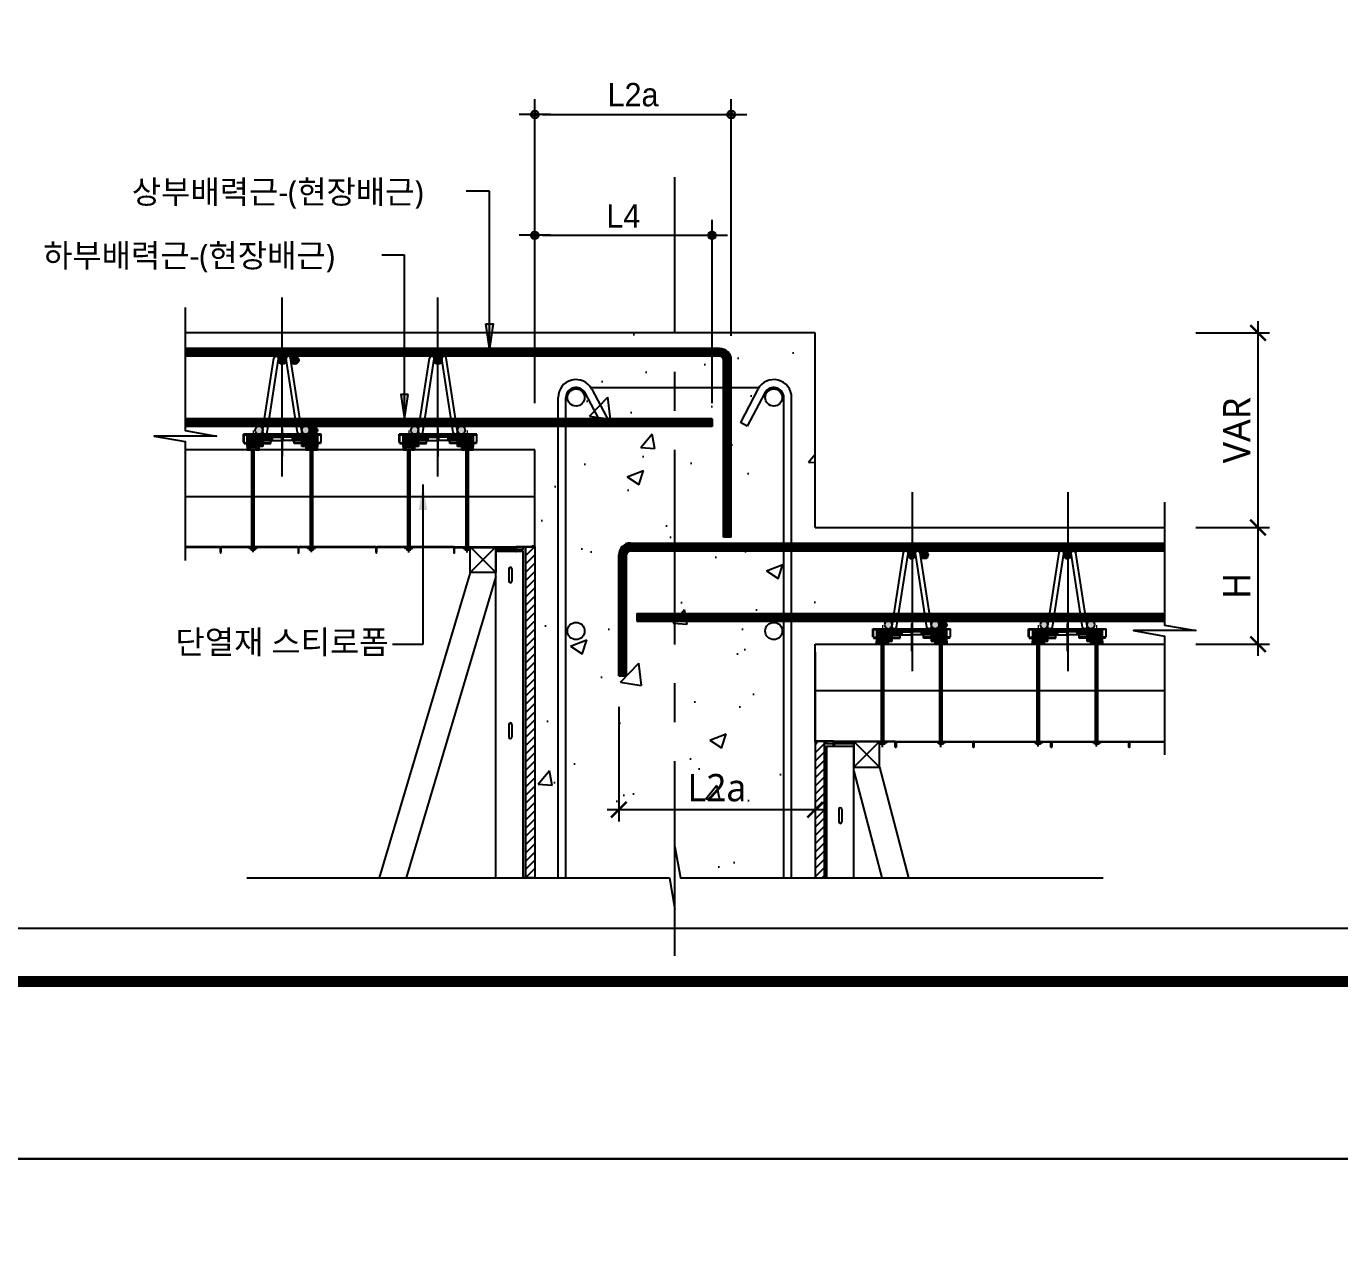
# Model space of a CAD drawing. Extents: x 10983 to 44623, y -18406 to 11294.
# Drawn here: x 14929 to 16616, y -12583 to -11011 of the extents above; entities that cross this region are included whole.
import ezdxf
from ezdxf.enums import TextEntityAlignment as Align

# ---------------------------------------------------------------- set-up
doc = ezdxf.new("R2010")
doc.units = 0
doc.header["$LTSCALE"] = 100
doc.header["$MEASUREMENT"] = 0
doc.header["$PDMODE"] = 3
doc.header["$PDSIZE"] = 10
for name, pattern in [('CEN', [62, 60, -1, 0, -1]), ('CENTERX2', [4, 2.5, -0.5, 0.5, -0.5]), ('HIDDEN', [0.375, 0.25, -0.125])]:
    doc.linetypes.add(name, pattern=pattern)
doc.layers.get('0').update_dxf_attribs({"linetype": 'CONTINUOUS'})
doc.layers.get('Defpoints').update_dxf_attribs({"color": 165, "linetype": 'CONTINUOUS'})
for name, color, linetype in [('-상부연결근', 4, 'CONTINUOUS'), ('-하부연결근', 4, 'CONTINUOUS'), ('1', 1, 'CONTINUOUS'), ('204', 6, 'CONTINUOUS'), ('205', 2, 'HIDDEN'), ('3', 3, 'CONTINUOUS'), ('AM_8', 55, 'CONTINUOUS'), ('DECK-CEN', 1, 'CEN'), ('DECK-CON', 2, 'CONTINUOUS'), ('DECK-DIM', 255, 'CONTINUOUS'), ('DECK-ETC STEEL', 6, 'CONTINUOUS'), ('DECK-HATCH', 251, 'CONTINUOUS'), ('DECK-LATTICE', 7, 'CONTINUOUS'), ('DECK-MAIN BAR', 2, 'CONTINUOUS'), ('DECK-PG', 4, 'CONTINUOUS'), ('DECK-RC', 251, 'CONTINUOUS'), ('DECK-RC(ETC)', 252, 'CONTINUOUS'), ('DECK-TEXT', 7, 'CONTINUOUS'), ('DECK-TRANS', 3, 'CONTINUOUS'), ('E', 115, 'CONTINUOUS'), ('E2', 7, 'CONTINUOUS'), ('form', 7, 'CONTINUOUS'), ('INSU', 7, 'CONTINUOUS'), ('TEXT', 3, 'CONTINUOUS'), ('기가 강판', 4, 'CONTINUOUS')]:
    doc.layers.add(name, color=color, linetype=linetype)
doc.styles.add('HD', font='Gulim.ttf')
doc.styles.get("Standard").update_dxf_attribs({"font": ''})
doc.styles.add('SY Panel', font='malgun.ttf')
doc.styles.add('VICON TEXT', font='malgun.ttf')
doc.styles.add('돋음', font='Dotum.ttf')
doc.styles.get('Standard').set_extended_font_data('Haansoft Dotum')
doc.linetypes.add('BATTING', pattern='A,0.0001,-0.1,[134,ltypeshp.shx,S=0.1,R=0,X=-0.1,Y=0],-0.2,[134,ltypeshp.shx,S=0.1,R=180,X=0.1,Y=0],-0.1', length=0.4001)
doc.dimstyles.new('ISO-25', dxfattribs={"dimtxt": 2.5, "dimasz": 2.5, "dimexe": 1.25, "dimexo": 0.625, "dimtad": 1, "dimtxsty": 'Standard', "dimcen": 2.5, "dimadec": 0, "dimazin": 0, "dimtfac": 1, "dimtmove": 0, "dimatfit": 3, "dimfxl": 1, "dimarcsym": 0})
doc.dimstyles.get("Standard").update_dxf_attribs({"dimtxt": 0.18, "dimasz": 0.18, "dimexe": 0.18, "dimexo": 0.0625, "dimgap": 0.09, "dimtad": 0, "dimtih": 1, "dimtoh": 1, "dimdec": 4, "dimzin": 0, "dimdsep": 46, "dimtxsty": 'Standard', "dimcen": 0.09, "dimadec": 0, "dimazin": 0, "dimtfac": 1, "dimtdec": 4, "dimtofl": 0, "dimtmove": 0, "dimatfit": 3, "dimfxl": 1, "dimtolj": 1, "dimtzin": 0, "dimarcsym": 0})
doc.dimstyles.new('STDECK-DIM', dxfattribs={"dimtxt": 35, "dimasz": 20, "dimexe": 15, "dimexo": 40, "dimgap": 10, "dimtad": 1, "dimdec": 0, "dimtxsty": 'SY Panel', "dimblk": 'ARCHTICK', "dimcen": 2.5, "dimdle": 15, "dimclrd": 7, "dimclre": 7, "dimclrt": 6, "dimadec": 0, "dimazin": 0, "dimtfac": 1, "dimtdec": 0, "dimtmove": 0, "dimatfit": 3, "dimldrblk": 'ARCHTICK', "dimfxl": 1, "dimarcsym": 0})

# ---------------------------------------------------------------- blocks, each defined once
blk = doc.blocks.new('_ArchTick')
at = {"color": 0, "linetype": 'ByBlock', "const_width": 0.15}
blk.add_lwpolyline([(-0.5, -0.5), (0.5, 0.5)], dxfattribs=at)
blk = doc.blocks.new('*D459')
at = {"layer": 'DECK-DIM', "color": 7, "lineweight": -2}
for p, q in [((16431, -11405.2), (16526, -11405.2)), ((16511, -11390.2), (16511, -11670.2)), ((16431, -11655.2), (16526, -11655.2))]:
    blk.add_line(p, q, dxfattribs=at)
at = {"layer": 'Defpoints', "color": 0, "ltscale": 0.5}
for p in [(16391, -11405.2), (16391, -11655.2), (16511, -11655.2)]:
    blk.add_point(p, dxfattribs=at)
at = {"layer": 'DECK-DIM', "color": 7, "lineweight": -2, "ltscale": 0.5, "xscale": 20, "yscale": 20, "zscale": 20}
for p, rotation in [((16511, -11405.2), 90), ((16511, -11655.2), 270)]:
    blk.add_blockref('_ArchTick', p, dxfattribs=dict(at, rotation=rotation))
at = {"layer": 'DECK-DIM', "color": 6, "ltscale": 0.5, "insert": (16483.5, -11530.2), "char_height": 35, "attachment_point": 5, "rotation": 90, "style": 'SY Panel'}
blk.add_mtext('VAR', dxfattribs=at)
blk = doc.blocks.new('DIMDOT')
at = {"color": 0}
blk.add_line((-2, 0), (2, 0), dxfattribs=at)
for radius in [0.5, 0.25]:
    blk.add_circle((0, 0), radius, dxfattribs=at)
blk = doc.blocks.new('*D460')
at = {"color": 0, "linetype": 'ByBlock', "lineweight": -2}
for p, q in [((15581.9, -11405.2), (15581.9, -11104.7)), ((15834.3, -11409), (15834.3, -11104.7)), ((15591.9, -11124.7), (15824.3, -11124.7))]:
    blk.add_line(p, q, dxfattribs=at)
at = {"layer": 'Defpoints', "color": 0, "ltscale": 0.5}
for p in [(15834.3, -11124.7), (15581.9, -11425.2), (15834.3, -11429)]:
    blk.add_point(p, dxfattribs=at)
at = {"color": 0, "lineweight": -2, "ltscale": 0.5, "xscale": 10, "yscale": 10, "zscale": 10, "rotation": 180}
blk.add_blockref('DIMDOT', (15581.9, -11124.7), dxfattribs=at)
at = {"color": 0, "lineweight": -2, "ltscale": 0.5, "xscale": 10, "yscale": 10, "zscale": 10}
blk.add_blockref('DIMDOT', (15834.3, -11124.7), dxfattribs=at)
at = {"color": 6, "ltscale": 0.5, "insert": (15708.1, -11099.3), "char_height": 30, "attachment_point": 5, "style": 'HD'}
blk.add_mtext('\\A1;L2a', dxfattribs=at)
blk = doc.blocks.new('*D469')
at = {"layer": 'DECK-DIM', "color": 7, "lineweight": -2}
for p, q in [((16511, -11640.2), (16511, -11820.2)), ((16431, -11655.2), (16526, -11655.2)), ((16431, -11805.2), (16526, -11805.2))]:
    blk.add_line(p, q, dxfattribs=at)
at = {"layer": 'Defpoints', "color": 0, "ltscale": 0.5}
for p in [(16391, -11655.2), (16391, -11805.2), (16511, -11805.2)]:
    blk.add_point(p, dxfattribs=at)
at = {"layer": 'DECK-DIM', "color": 7, "lineweight": -2, "ltscale": 0.5, "xscale": 20, "yscale": 20, "zscale": 20}
for p, rotation in [((16511, -11655.2), 90), ((16511, -11805.2), 270)]:
    blk.add_blockref('_ArchTick', p, dxfattribs=dict(at, rotation=rotation))
at = {"layer": 'DECK-DIM', "color": 6, "ltscale": 0.5, "insert": (16483.5, -11730.2), "char_height": 35, "attachment_point": 5, "rotation": 90, "style": 'SY Panel'}
blk.add_mtext('H', dxfattribs=at)
blk = doc.blocks.new('*D475')
at = {"layer": 'DECK-DIM', "color": 7, "lineweight": -2}
for p, q in [((15941.9, -11815.5), (15941.9, -12032.7)), ((15689.9, -11885.7), (15689.9, -12032.7)), ((15956.9, -12017.7), (15674.9, -12017.7))]:
    blk.add_line(p, q, dxfattribs=at)
at = {"layer": 'Defpoints', "color": 0, "ltscale": 0.5}
for p in [(15941.9, -11775.5), (15689.9, -11845.7), (15689.9, -12017.7)]:
    blk.add_point(p, dxfattribs=at)
at = {"layer": 'DECK-DIM', "color": 7, "lineweight": -2, "ltscale": 0.5, "xscale": 20, "yscale": 20, "zscale": 20, "rotation": 180}
blk.add_blockref('_ArchTick', (15689.9, -12017.7), dxfattribs=at)
at = {"layer": 'DECK-DIM', "color": 7, "lineweight": -2, "ltscale": 0.5, "xscale": 20, "yscale": 20, "zscale": 20}
blk.add_blockref('_ArchTick', (15941.9, -12017.7), dxfattribs=at)
at = {"layer": 'DECK-DIM', "color": 6, "ltscale": 0.5, "insert": (15815.9, -11989.6), "char_height": 35, "attachment_point": 5, "style": 'SY Panel'}
blk.add_mtext('L2a', dxfattribs=at)
blk = doc.blocks.new('*D478')
at = {"color": 0, "linetype": 'ByBlock', "lineweight": -2}
for p, q in [((15581.9, -11495.5), (15581.9, -11259.8)), ((15809.6, -11495.5), (15809.6, -11259.8)), ((15591.9, -11279.8), (15799.6, -11279.8))]:
    blk.add_line(p, q, dxfattribs=at)
at = {"layer": 'Defpoints', "color": 0, "ltscale": 0.5}
for p in [(15809.6, -11279.8), (15581.9, -11515.5), (15809.6, -11515.5)]:
    blk.add_point(p, dxfattribs=at)
at = {"color": 0, "lineweight": -2, "ltscale": 0.5, "xscale": 10, "yscale": 10, "zscale": 10, "rotation": 180}
blk.add_blockref('DIMDOT', (15581.9, -11279.8), dxfattribs=at)
at = {"color": 0, "lineweight": -2, "ltscale": 0.5, "xscale": 10, "yscale": 10, "zscale": 10}
blk.add_blockref('DIMDOT', (15809.6, -11279.8), dxfattribs=at)
at = {"color": 6, "ltscale": 0.5, "insert": (15695.7, -11254.8), "char_height": 30, "attachment_point": 5, "style": '돋음'}
blk.add_mtext('\\A1;L4', dxfattribs=at)
blk = doc.blocks.new('RRWENNN')
at = {"layer": '3', "color": 252, "true_color": 0x939598}
for p, q in [((179.9, -427.9), (180.9, -428.9)), ((182.1, -427.9), (183.1, -428.9)), ((184.2, -427.9), (185.2, -428.9)), ((186.3, -427.9), (187.3, -428.9)), ((188.4, -427.9), (189.4, -428.9)), ((190.5, -427.9), (191.5, -428.9)), ((192.7, -427.9), (193.7, -428.9)), ((194.8, -427.9), (195.8, -428.9)), ((196.9, -427.9), (197.9, -428.9)), ((199, -427.9), (200, -428.9)), ((201.1, -427.9), (202.1, -428.9)), ((203.3, -427.9), (204.3, -428.9)), ((205.4, -427.9), (206.4, -428.9)), ((207.5, -427.9), (208.5, -428.9)), ((209.6, -427.9), (210.6, -428.9)), ((211.8, -427.9), (212.8, -428.9)), ((243.9, -427.9), (244.9, -428.9)), ((246.1, -427.9), (247.1, -428.9)), ((248.2, -427.9), (249.2, -428.9)), ((250.3, -427.9), (251.3, -428.9)), ((252.4, -427.9), (253.4, -428.9)), ((254.5, -427.9), (255.5, -428.9)), ((256.7, -427.9), (257.7, -428.9)), ((258.8, -427.9), (259.8, -428.9)), ((260.9, -427.9), (261.9, -428.9)), ((263, -427.9), (264, -428.9)), ((265.1, -427.9), (266.1, -428.9)), ((267.3, -427.9), (268.3, -428.9)), ((269.4, -427.9), (270.4, -428.9)), ((271.5, -427.9), (272.5, -428.9)), ((273.6, -427.9), (274.6, -428.9)), ((275.8, -427.9), (276.8, -428.9))]:
    blk.add_line(p, q, dxfattribs=at)
blk = doc.blocks.new('GFDCVBVBBB')
at = {"layer": 'AM_8'}
for p, q in [((182.8, -409.8), (183.7, -408.9)), ((182.8, -411.9), (185.8, -408.9)), ((182.8, -414.1), (187.1, -409.8)), ((182.8, -416.2), (187.4, -411.6)), ((182.8, -418.3), (188.2, -412.9)), ((182.8, -420.4), (188.2, -415)), ((182.8, -422.6), (188.2, -417.2)), ((182.8, -424.7), (188.2, -419.3)), ((182.8, -426.8), (188.2, -421.4)), ((190.2, -427.9), (202.8, -415.3)), ((191.2, -424.8), (202.8, -413.2)), ((192.3, -427.9), (202.8, -417.4)), ((192.7, -421.1), (200.9, -412.9)), ((193.1, -412.3), (196.4, -408.9)), ((193.1, -414.4), (197.8, -409.7)), ((193.1, -416.5), (197.8, -411.8)), ((193.1, -418.7), (198.8, -412.9)), ((193.6, -409.7), (194.3, -408.9)), ((194.4, -427.9), (202.8, -419.5)), ((196.5, -427.9), (202.8, -421.6)), ((227.3, -422.6), (228.3, -421.6)), ((240.3, -422.3), (241.3, -421.3)), ((249.6, -427.9), (262.6, -414.9)), ((251.7, -427.9), (262.6, -417)), ((252.8, -418.3), (262.1, -409.1)), ((252.8, -420.4), (262.1, -411.2)), ((252.8, -422.6), (262.6, -412.8)), ((252.8, -414.1), (254, -412.9)), ((252.8, -416.2), (256.1, -412.9)), ((253.8, -427.9), (262.6, -419.2)), ((255.9, -427.9), (262.9, -421)), ((257.8, -409.1), (258, -408.9)), ((257.8, -411.2), (260.1, -408.9)), ((264.4, -427.9), (272.8, -419.5)), ((266.5, -427.9), (272.8, -421.6)), ((266.7, -423.5), (272.8, -417.4)), ((267.4, -414.3), (272.8, -408.9)), ((267.4, -416.4), (272.8, -411)), ((267.4, -412.2), (268, -411.6)), ((267.4, -418.6), (272.8, -413.2)), ((267.4, -420.7), (272.8, -415.3)), ((268.6, -411), (270.7, -408.9)), ((183.8, -427.9), (188.7, -423)), ((185.9, -427.9), (189.3, -424.5)), ((188.1, -427.9), (189.9, -426)), ((198.7, -427.9), (203.3, -423.3)), ((200.8, -427.9), (205.4, -423.3)), ((202.9, -427.9), (207.5, -423.3)), ((205, -427.9), (209.6, -423.3)), ((207.1, -427.9), (211.7, -423.3)), ((209.3, -427.9), (213.9, -423.3)), ((211.4, -427.9), (215.3, -424)), ((212.8, -428.6), (216.6, -424.9)), ((214.3, -422.9), (215.3, -421.9)), ((214.6, -428.9), (218.7, -424.9)), ((216.8, -428.9), (220.8, -424.9)), ((218.9, -428.9), (222.9, -424.9)), ((221, -428.9), (225.1, -424.9)), ((223.1, -428.9), (227.2, -424.9)), ((225.2, -428.9), (229.3, -424.9)), ((227.3, -424.7), (228.3, -423.7)), ((227.4, -428.9), (231.4, -424.9)), ((229.5, -428.9), (233.5, -424.9)), ((231.6, -428.9), (235.7, -424.9)), ((233.7, -428.9), (237.8, -424.9)), ((235.8, -428.9), (239.9, -424.9)), ((238, -428.9), (243.6, -423.3)), ((240.1, -428.9), (245.7, -423.3)), ((240.3, -424.5), (241.4, -423.3)), ((242.2, -428.9), (242.8, -428.3)), ((243.2, -427.9), (247.8, -423.3)), ((245.3, -427.9), (249.9, -423.3)), ((247.5, -427.9), (252, -423.3)), ((258.1, -427.9), (263.5, -422.5)), ((260.2, -427.9), (264.1, -424)), ((262.3, -427.9), (264.7, -425.5)), ((268.7, -427.9), (272.8, -423.8)), ((270.8, -427.9), (272.8, -425.9))]:
    blk.add_line(p, q, dxfattribs=at)
blk = doc.blocks.new('SPACER')
at = {"layer": '1', "color": 252, "true_color": 0x939598}
blk.add_line((9678.9, 718.1), (9678.9, 753.5), dxfattribs=at)
at = {"layer": '1', "color": 252, "lineweight": 5, "true_color": 0x939598}
for points in [[(9641.4, 751.3), (9641.4, 746.3), (9641.4, 720.3)], [(9716.4, 751.3), (9716.4, 746.3), (9716.4, 720.3)]]:
    blk.add_open_spline(points, degree=1, knots=[0, 0, 0.16129, 1, 1], dxfattribs=at)
at = {"layer": '204', "color": 252, "true_color": 0x939598}
for p, q in [((9628.9, 746.7), (9629.9, 746.7)), ((9628.9, 746.7), (9628.9, 746.6)), ((9628.9, 744.9), (9628.9, 746.6)), ((9628.9, 736.4), (9628.9, 744.9)), ((9629.9, 744.9), (9628.9, 744.9)), ((9629.9, 746.8), (9629.9, 745.8)), ((9629.9, 746.8), (9663.9, 746.8)), ((9663.9, 745.8), (9629.9, 745.8)), ((9629.9, 745.8), (9629.9, 745.3)), ((9629.9, 745.3), (9629.9, 744.9)), ((9633.9, 745.8), (9633.9, 730.8)), ((9663.9, 745.8), (9633.9, 745.8)), ((9641.4, 744.8), (9639.3, 739.8)), ((9644.2, 738.2), (9641.4, 744.8)), ((9663.9, 746.8), (9663.9, 745.8)), ((9663.9, 746.8), (9693.9, 746.8)), ((9663.9, 746.8), (9663.9, 745.8)), ((9666.4, 742.8), (9666.4, 738.8)), ((9678.4, 742.8), (9678.4, 738.8)), ((9679.4, 738.8), (9679.4, 742.8)), ((9691.4, 738.8), (9691.4, 742.8)), ((9693.9, 745.8), (9693.9, 746.8)), ((9693.9, 745.8), (9693.9, 746.8)), ((9693.9, 746.8), (9727.9, 746.8)), ((9723.9, 745.8), (9693.9, 745.8)), ((9727.9, 745.8), (9693.9, 745.8)), ((9716.4, 744.8), (9713.7, 738.2)), ((9718.5, 739.8), (9716.4, 744.8)), ((9723.9, 730.8), (9723.9, 745.8)), ((9727.9, 745.8), (9727.9, 746.8)), ((9727.9, 746.7), (9728.9, 746.7)), ((9727.9, 745.3), (9727.9, 745.8)), ((9727.9, 744.9), (9727.9, 745.3)), ((9728.9, 744.9), (9727.9, 744.9)), ((9728.9, 746.7), (9728.9, 746.6)), ((9728.9, 744.9), (9728.9, 746.6)), ((9728.9, 736.4), (9728.9, 744.9)), ((9628.9, 736.4), (9629.9, 736.4)), ((9629.9, 736.4), (9629.9, 735.9)), ((9629.9, 735.9), (9629.9, 734.8)), ((9629.9, 734.8), (9633.9, 734.8)), ((9633.9, 726.8), (9633.9, 730.8)), ((9638.2, 726.8), (9633.9, 726.8)), ((9639.3, 729.5), (9638.2, 729.5)), ((9638.2, 729.5), (9638.2, 726.8)), ((9644.7, 726.8), (9638.2, 726.8)), ((9639.3, 739.8), (9639.3, 729.5)), ((9639.3, 739.8), (9639.4, 739.8)), ((9639.3, 729.5), (9639.4, 729.5)), ((9639.4, 739.8), (9639.4, 729.5)), ((9639.8, 738.2), (9639.4, 738.2)), ((9639.8, 729.5), (9639.4, 729.5)), ((9640.2, 739.8), (9639.8, 738.2)), ((9639.8, 729.5), (9639.8, 738.2)), ((9640.2, 729.5), (9639.8, 729.5)), ((9641.4, 739.8), (9640.2, 739.8)), ((9640.2, 739.8), (9640.2, 729.5)), ((9641.4, 729.5), (9640.2, 729.5)), ((9641.4, 739.8), (9641.4, 729.5)), ((9642.7, 738.2), (9641.4, 738.2)), ((9642.7, 729.5), (9641.4, 729.5)), ((9643.4, 739.8), (9642.7, 739.8)), ((9642.7, 739.8), (9642.7, 729.5)), ((9643.4, 729.5), (9642.7, 729.5)), ((9644, 738.2), (9643.4, 739.8)), ((9643.4, 739.8), (9643.4, 729.5)), ((9644, 729.5), (9643.4, 729.5)), ((9644.2, 738.2), (9644, 738.2)), ((9644, 729.5), (9644, 738.2)), ((9644.2, 729.5), (9644, 729.5)), ((9644.2, 729.5), (9644.2, 738.2)), ((9644.7, 729.5), (9644.2, 729.5)), ((9644.7, 726.8), (9644.7, 729.5)), ((9648.9, 726.8), (9644.7, 726.8)), ((9648.9, 730.8), (9653.9, 730.8)), ((9648.9, 730.8), (9648.9, 726.8)), ((9653.9, 741.2), (9653.9, 741.2)), ((9653.9, 730.8), (9653.9, 741.2)), ((9653.9, 738.8), (9665.4, 738.8)), ((9653.9, 734.8), (9663.9, 734.8)), ((9663.9, 735.9), (9663.9, 738.8)), ((9663.9, 734.8), (9663.9, 735.9)), ((9665.4, 738.8), (9665.4, 741.2)), ((9666.4, 738.8), (9665.4, 738.8)), ((9666.4, 738.8), (9678.4, 738.8)), ((9679.4, 738.8), (9678.4, 738.8)), ((9691.4, 738.8), (9679.4, 738.8)), ((9692.4, 738.8), (9691.4, 738.8)), ((9692.4, 741.2), (9692.4, 738.8)), ((9703.9, 738.8), (9692.4, 738.8)), ((9693.9, 735.9), (9693.9, 738.8)), ((9693.9, 734.8), (9693.9, 735.9)), ((9703.9, 734.8), (9693.9, 734.8)), ((9703.9, 741.2), (9703.9, 730.8)), ((9703.9, 730.8), (9708.9, 730.8)), ((9708.9, 726.8), (9708.9, 730.8)), ((9713.2, 726.8), (9708.9, 726.8)), ((9713.7, 729.5), (9713.2, 729.5)), ((9713.2, 729.5), (9713.2, 726.8)), ((9713.2, 726.8), (9719.7, 726.8)), ((9713.7, 738.2), (9713.8, 738.2)), ((9713.7, 738.2), (9713.7, 729.5)), ((9713.7, 729.5), (9713.8, 729.5)), ((9713.8, 738.2), (9714.4, 739.8)), ((9713.8, 729.5), (9713.8, 738.2)), ((9713.8, 729.5), (9714.4, 729.5)), ((9714.4, 739.8), (9715.2, 739.8)), ((9714.4, 739.8), (9714.4, 729.5)), ((9714.4, 729.5), (9715.2, 729.5)), ((9715.2, 739.8), (9715.2, 729.5)), ((9715.2, 738.2), (9716.4, 738.2)), ((9715.2, 729.5), (9716.4, 729.5)), ((9716.4, 739.8), (9717.7, 739.8)), ((9716.4, 739.8), (9716.4, 729.5)), ((9716.4, 729.5), (9717.7, 729.5)), ((9717.7, 739.8), (9718, 738.2)), ((9717.7, 739.8), (9717.7, 729.5)), ((9717.7, 729.5), (9718, 729.5)), ((9718, 738.2), (9718.4, 738.2)), ((9718, 729.5), (9718, 738.2)), ((9718, 729.5), (9718.4, 729.5)), ((9718.5, 739.8), (9718.4, 739.8)), ((9718.4, 739.8), (9718.4, 729.5)), ((9718.5, 729.5), (9718.4, 729.5)), ((9718.5, 729.5), (9718.5, 739.8)), ((9719.7, 729.5), (9718.5, 729.5)), ((9719.7, 726.8), (9719.7, 729.5)), ((9723.9, 726.8), (9719.7, 726.8)), ((9727.9, 734.8), (9723.9, 734.8)), ((9723.9, 730.8), (9723.9, 726.8)), ((9727.9, 735.9), (9727.9, 736.4)), ((9727.9, 736.4), (9728.9, 736.4)), ((9727.9, 734.8), (9727.9, 735.9))]:
    blk.add_line(p, q, dxfattribs=at)
at = {"layer": '204', "color": 252, "lineweight": 5, "true_color": 0x939598}
for p, q in [((9629.9, 746.6), (9628.9, 746.6)), ((9727.9, 746.6), (9728.9, 746.6)), ((9629.9, 735.9), (9633.9, 735.9)), ((9653.9, 735.9), (9663.9, 735.9)), ((9703.9, 735.9), (9693.9, 735.9)), ((9727.9, 735.9), (9723.9, 735.9))]:
    blk.add_line(p, q, dxfattribs=at)
for points, degree in [([(9629.9, 745.3), (9633.9, 745.3)], 1), ([(9727.9, 745.3), (9726.6, 745.3), (9725.3, 745.3), (9723.9, 745.3)], 3)]:
    blk.add_open_spline(points, degree=degree, dxfattribs=at)
at = {"layer": '204', "color": 252, "true_color": 0x939598}
for points in [[(9666.4, 742.8), (9678.4, 742.8)], [(9691.4, 742.8), (9679.4, 742.8)], [(9653.9, 741.2), (9665.4, 741.2)], [(9703.9, 741.2), (9692.4, 741.2)]]:
    blk.add_open_spline(points, degree=1, dxfattribs=at)
at = {"layer": '205', "color": 252, "lineweight": 5, "true_color": 0x939598}
for p, q in [((9629.9, 746.3), (9628.9, 746.3)), ((9629.9, 745.7), (9663.9, 745.7)), ((9629.9, 744.9), (9629.9, 736.7)), ((9663.9, 745.8), (9663.9, 745.3)), ((9693.9, 745.7), (9663.9, 745.7)), ((9663.9, 745.3), (9663.9, 745.3)), ((9663.9, 745.3), (9663.9, 745.3)), ((9663.9, 738.8), (9663.9, 745.3)), ((9663.9, 745.3), (9663.9, 745.3)), ((9693.9, 745.8), (9693.9, 745.3)), ((9727.9, 745.7), (9693.9, 745.7)), ((9693.9, 738.8), (9693.9, 745.3)), ((9693.9, 745.3), (9693.9, 745.3)), ((9693.9, 745.3), (9693.9, 745.3)), ((9693.9, 745.3), (9693.9, 745.3)), ((9727.9, 746.3), (9728.9, 746.3)), ((9727.9, 744.9), (9727.9, 736.7)), ((9629.9, 738.8), (9628.9, 738.8)), ((9629.9, 738.1), (9628.9, 738.1)), ((9629.9, 736.4), (9629.9, 736.7)), ((9629.9, 736.2), (9633.9, 736.2)), ((9629.9, 735.8), (9633.9, 735.8)), ((9633.9, 741.8), (9653.9, 741.8)), ((9653.9, 736.2), (9633.9, 736.2)), ((9633.9, 735.9), (9653.9, 735.9)), ((9653.9, 735.8), (9633.9, 735.8)), ((9633.9, 734.8), (9653.9, 734.8)), ((9648.9, 730.8), (9633.9, 730.8)), ((9638.8, 738.2), (9639.4, 739.8)), ((9639.4, 738.2), (9638.8, 738.2)), ((9638.8, 729.5), (9638.8, 738.2)), ((9642.7, 739.8), (9643, 738.2)), ((9643, 738.2), (9642.7, 738.2)), ((9643, 729.5), (9643, 738.2)), ((9643.9, 735.8), (9643.9, 734.8)), ((9647.9, 734.8), (9647.9, 735.8)), ((9653.9, 741.2), (9653.9, 741.8)), ((9653.9, 736.2), (9663.9, 736.2)), ((9653.9, 735.8), (9663.9, 735.8)), ((9703.9, 736.2), (9693.9, 736.2)), ((9703.9, 735.8), (9693.9, 735.8)), ((9723.9, 741.8), (9703.9, 741.8)), ((9703.9, 741.2), (9703.9, 741.8)), ((9703.9, 736.2), (9723.9, 736.2)), ((9723.9, 735.9), (9703.9, 735.9)), ((9703.9, 735.8), (9723.9, 735.8)), ((9723.9, 734.8), (9703.9, 734.8)), ((9708.9, 730.8), (9723.9, 730.8)), ((9709.9, 734.8), (9709.9, 735.8)), ((9713.9, 735.8), (9713.9, 734.8)), ((9715.2, 739.8), (9714.8, 738.2)), ((9714.8, 738.2), (9715.2, 738.2)), ((9714.8, 729.5), (9714.8, 738.2)), ((9719, 738.2), (9718.4, 739.8)), ((9718.4, 738.2), (9719, 738.2)), ((9719, 729.5), (9719, 738.2)), ((9727.9, 736.2), (9723.9, 736.2)), ((9727.9, 735.8), (9723.9, 735.8)), ((9727.9, 738.8), (9728.9, 738.8)), ((9727.9, 738.1), (9728.9, 738.1)), ((9727.9, 736.4), (9727.9, 736.7))]:
    blk.add_line(p, q, dxfattribs=at)
at = {"layer": '205', "color": 252, "lineweight": 5, "true_color": 0x939598, "extrusion": (0, 0, -1)}
for centre in [(-9646.9, 739.3), (-9646.9, 739.3), (-9710.9, 739.3), (-9710.9, 739.3)]:
    blk.add_circle(centre, 1.5, dxfattribs=at)
at = {"layer": '205', "color": 252, "lineweight": 5, "true_color": 0x939598}
for points, degree in [([(9633.9, 745.3), (9663.9, 745.3)], 1), ([(9723.9, 745.3), (9713.9, 745.3), (9703.9, 745.3), (9693.9, 745.3)], 3)]:
    blk.add_open_spline(points, degree=degree, dxfattribs=at)
at = {"color": 252, "true_color": 0x939598, "xscale": -1, "rotation": 180}
for name in ['RRWENNN', 'GFDCVBVBBB']:
    blk.add_blockref(name, (9451.1, 317.9), dxfattribs=at)
blk = doc.blocks.new('D1')
at = {"layer": 'DECK-MAIN BAR'}
h = blk.add_hatch(color=256, dxfattribs=at)
h.dxf.hatch_style = 1
h.paths.add_polyline_path([(108808.1, 42358.1, -1), (108818.1, 42358.1, -1)])
h = blk.add_hatch(color=256, dxfattribs=at)
h.dxf.hatch_style = 1
h.paths.add_polyline_path([(108848.2, 42268.1, -1), (108838.2, 42268.1, -1)])
h.paths.add_polyline_path([(108788.1, 42268.2, -0.947148), (108778.1, 42267.6, 0.026694), (108778.1, 42268.1, 0.027143), (108778.1, 42268.7, -0.948001)])
at = {"layer": 'DECK-LATTICE', "ltscale": 0.5}
for p, q in [((108787.8, 42266.4), (108802.4, 42360.6)), ((108793.7, 42265.2), (108808.4, 42360)), ((108832.5, 42265.2), (108817.9, 42359.9)), ((108838.4, 42266.4), (108823.8, 42361.2))]:
    blk.add_line(p, q, dxfattribs=at)
for centre, radius, start, end in [((108805.3, 42360), 3.02, 359.9652, 168.0672), ((108821, 42360), 3.05, 22.524, 182.0989), ((108790.9, 42266.1), 3.02, 174.948, 342.6014), ((108835.4, 42266.1), 3.02, 197.3986, 5.052)]:
    blk.add_arc(centre, radius, start, end, dxfattribs=at)
at = {"layer": 'DECK-MAIN BAR', "ltscale": 0.5}
for centre in [(108813.1, 42358.1), (108783.1, 42268.2), (108843.2, 42268.1)]:
    blk.add_circle(centre, 5, dxfattribs=at)
at = {"layer": 'DECK-PG', "xscale": -1}
blk.add_blockref('SPACER', (118492.1, 41516.3), dxfattribs=at)

msp = doc.modelspace()

# ---------------------------------------------------------------- hatches: boundary and pattern name
at = {"layer": '-상부연결근'}
h = msp.add_hatch(color=256, dxfattribs=at)
h.dxf.hatch_style = 1
h.paths.add_polyline_path([(15278.7, -11440.2, 1), (15268.7, -11440.2, 1)])
h = msp.add_hatch(color=256, dxfattribs=at)
h.dxf.hatch_style = 1
h.paths.add_polyline_path([(16087.4, -11690.2, 1), (16077.4, -11690.2, 1)])
at = {"layer": '-하부연결근'}
h = msp.add_hatch(color=256, dxfattribs=at)
h.dxf.hatch_style = 1
h.paths.add_polyline_path([(15302.6, -11530.3, -1), (15292.6, -11530.3, -1)])
h = msp.add_hatch(color=256, dxfattribs=at)
h.dxf.hatch_style = 1
h.paths.add_polyline_path([(16111.2, -11780.3, -1), (16101.2, -11780.3, -1)])
at = {"linetype": 'ByBlock'}
h = msp.add_hatch(color=256, dxfattribs=at)
h.paths.add_polyline_path([(15518.9, -11393.7), (15523.6, -11393.7), (15523.6, -11425.2)])
h.paths.add_polyline_path([(15523.6, -11393.7), (15528.4, -11393.7), (15523.6, -11425.2)])
h = msp.add_hatch(color=256, dxfattribs=at)
h.paths.add_polyline_path([(15518.9, -11393.7), (15523.6, -11393.7), (15523.6, -11425.2)])
h.paths.add_polyline_path([(15523.6, -11393.7), (15528.4, -11393.7), (15523.6, -11425.2)])
h = msp.add_hatch(color=256, dxfattribs=at)
h.paths.add_polyline_path([(15419.3, -11484.4), (15414.5, -11484.4), (15414.5, -11515.8)])
h.paths.add_polyline_path([(15414.5, -11484.4), (15409.8, -11484.4), (15414.5, -11515.8)])
at = {"layer": 'DECK-HATCH', "linetype": 'ByBlock'}
h = msp.add_hatch(dxfattribs=at)
h.set_pattern_fill('AR-CONC', color=256, scale=30, style=0)
h.set_pattern_definition([(50, (-113824.58, -55278.86), (215.17805, -18.82564), [22.5, -247.5]), (355, (-113824.58, -55278.86), (-41.6254, 225.65764), [18, -198]), (100.4514, (-113806.65, -55280.43), (173.5528, 206.83186), [19.12206, -210.34263]), (46.1842, (-113824.58, -55218.86), (320.1723, -49.6557), [33.75, -371.25]), (96.6356, (-113797.9, -55223), (280.3988, 292.23536), [28.6831, -315.5139]), (351.1842, (-113824.6, -55218.86), (280.3986, 292.2356), [27, -297]), (21, (-113794.58, -55233.86), (179.07212, -120.78567), [22.5, -247.5]), (326, (-113794.58, -55233.86), (72.9946, 217.545), [18, -198]), (71.4514, (-113779.66, -55243.93), (252.0668, 96.75915), [19.12206, -210.34263]), (37.5, (-113824.584, -55278.86), (3.647957, 99.868156), [0, -195.6, 0, -201, 0, -198.75]), (7.5, (-113824.58, -55278.86), (78.92086, 118.32351), [0, -114.6, 0, -191.1, 0, -75.75]), (327.5, (-113891.484, -55278.86), (160.14673, -6.76646), [0, -75, 0, -234, 0, -310.5]), (317.5, (-113921.48, -55278.86), (174.95585, 30.0315), [0, -97.5, 0, -155.4, 0, -220.5])])
h.paths.add_polyline_path([(15761.9, -11405.2), (15581.9, -11405.2), (15581.9, -12105.3), (15754.8, -12105.3), (15761.9, -11995.3), (15761.9, -12105.3)])
h.paths.add_polyline_path([(15941.9, -11405.2), (15761.9, -11405.2), (15761.9, -12105.3), (15768.9, -12105.3), (15941.9, -12105.3)])
h = msp.add_hatch(dxfattribs=at)
h.set_pattern_fill('ANSI31', color=256, scale=60, style=0)
h.set_pattern_definition([(45, (-158107.336, -17233.08), (-5.30330086, 5.30330086), [])])
h.paths.add_polyline_path([(15569.9, -11680.2), (15581.9, -11680.2), (15581.9, -12105.3), (15569.9, -12105.3)])
h = msp.add_hatch(dxfattribs=at)
h.set_pattern_fill('ANSI31', color=256, scale=60, style=0)
h.set_pattern_definition([(45, (-158347.336, -17483.08), (-5.30330086, 5.30330086), [])])
h.paths.add_polyline_path([(15953.9, -11930.2), (15941.9, -11930.2), (15941.9, -12105.3), (15953.9, -12105.3)])

# ---------------------------------------------------------------- linework, layer by layer
at = {"layer": '-상부연결근'}
for centre in [(15273.7, -11440.2), (16082.4, -11690.2)]:
    msp.add_circle(centre, 5, dxfattribs=at)
at = {"layer": '-하부연결근'}
for centre in [(15297.6, -11530.3), (16106.2, -11780.3)]:
    msp.add_circle(centre, 5, dxfattribs=at)
at = {"linetype": 'ByBlock'}
for p, q in [((15523.6, -11223.2), (15493.6, -11223.2)), ((15523.6, -11425.2), (15523.6, -11223.2)), ((15385.5, -11305), (15414.5, -11305)), ((15414.5, -11515.8), (15414.5, -11305)), ((15218.6, -11680.7), (15218.6, -11555.2)), ((15221.6, -11680.7), (15221.6, -11555.2)), ((15293.6, -11680.7), (15293.6, -11555.2)), ((15296.6, -11680.7), (15296.6, -11555.2)), ((15418.6, -11680.7), (15418.6, -11555.2)), ((15421.6, -11680.7), (15421.6, -11555.2)), ((15493.6, -11680.7), (15493.6, -11555.2)), ((15496.6, -11680.7), (15496.6, -11555.2)), ((15218.6, -11680.2), (15218.6, -11561.2)), ((15221.6, -11680.2), (15221.6, -11561.2)), ((15418.6, -11680.7), (15418.6, -11561.2)), ((15421.6, -11680.7), (15421.6, -11561.2)), ((16027.2, -11930.7), (16027.2, -11805.2)), ((16030.2, -11930.7), (16030.2, -11805.2)), ((16102.2, -11930.7), (16102.2, -11805.2)), ((16102.2, -11930.7), (16102.2, -11811.2)), ((16105.2, -11930.7), (16105.2, -11805.2)), ((16105.2, -11930.7), (16105.2, -11811.2)), ((16227.2, -11930.7), (16227.2, -11805.2)), ((16230.2, -11930.7), (16230.2, -11805.2)), ((16302.2, -11930.7), (16302.2, -11805.2)), ((16302.2, -11930.2), (16302.2, -11811.2)), ((16305.2, -11930.7), (16305.2, -11805.2)), ((16305.2, -11930.2), (16305.2, -11811.2)), ((18305.1, -12170.2), (11505.1, -12170.2))]:
    msp.add_line(p, q, dxfattribs=at)
for points in [[(15518.9, -11393.7), (15528.4, -11393.7), (15523.6, -11425.2), (15518.9, -11393.7)], [(15518.9, -11393.7), (15528.4, -11393.7), (15523.6, -11425.2), (15518.9, -11393.7)], [(15419.3, -11484.4), (15409.8, -11484.4), (15414.5, -11515.8), (15419.3, -11484.4)]]:
    msp.add_lwpolyline(points, dxfattribs=at)
at = {"layer": 'DECK-CEN', "linetype": 'CENTERX2'}
msp.add_line((15761.9, -12205.3), (15761.9, -11205.2), dxfattribs=at)
at = {"layer": 'DECK-CEN', "ltscale": 0.5}
for p, q in [((15256.9, -11359.7), (15256.9, -11589.7)), ((15456.9, -11359.7), (15456.9, -11589.7)), ((15220.1, -11686.7), (15220.1, -11561.2)), ((15220.1, -11686.7), (15220.1, -11562.1)), ((15295.1, -11686.7), (15295.1, -11561.2)), ((15420.1, -11687.2), (15420.1, -11561.2)), ((15420.1, -11687.2), (15420.1, -11562.1)), ((15495.1, -11687.2), (15495.1, -11561.2)), ((16066.9, -11609.7), (16066.9, -11839.7)), ((16266.9, -11609.7), (16266.9, -11839.7)), ((16028.7, -11937.2), (16028.7, -11811.2)), ((16103.7, -11937.2), (16103.7, -11811.2)), ((16228.7, -11936.7), (16228.7, -11811.2)), ((16303.7, -11936.7), (16303.7, -11811.2)), ((16103.7, -11937.2), (16103.7, -11812.1)), ((16303.7, -11936.7), (16303.7, -11812.1))]:
    msp.add_line(p, q, dxfattribs=at)
at = {"layer": 'DECK-CON'}
for p, q in [((15941.9, -11405.2), (15132.8, -11405.2)), ((15581.9, -11555.2), (15132.8, -11555.2)), ((15941.9, -11655.2), (16391, -11655.2))]:
    msp.add_line(p, q, dxfattribs=at)
for points in [[(15132.8, -11372.7), (15132.8, -11530.7), (15172.8, -11537.7), (15092.8, -11537.7), (15132.8, -11544.8), (15132.8, -11697.4)], [(16391, -11622.7), (16391, -11780.7), (16431, -11787.7), (16351, -11787.7), (16391, -11794.8), (16391, -11947.4)], [(15211.9, -12105.3), (15754.8, -12105.3), (15761.9, -12145.3), (15761.9, -12065.3), (15768.9, -12105.3), (16311.9, -12105.3)]]:
    msp.add_lwpolyline(points, dxfattribs=at)
msp.add_lwpolyline([(15569.9, -11680.2), (15581.9, -11680.2), (15581.9, -12105.3), (15569.9, -12105.3)], close=True, dxfattribs=at)
at = {"layer": 'DECK-ETC STEEL'}
for points in [[(15566.9, -11680.2), (15569.9, -11680.2), (15569.9, -12105.3), (15566.9, -12105.3), (15566.9, -11686.2), (15531.9, -11686.2), (15531.9, -11683.2), (15566.9, -11683.2), (15566.9, -11680.2), (15569.9, -11680.2)], [(15956.9, -11930.2), (15953.9, -11930.2), (15953.9, -12105.3), (15956.9, -12105.3), (15956.9, -11936.2), (15991.9, -11936.2), (15991.9, -11933.2), (15956.9, -11933.2), (15956.9, -11930.2), (15953.9, -11930.2)]]:
    msp.add_lwpolyline(points, dxfattribs=at)
at = {"layer": 'DECK-LATTICE'}
for p, q in [((15819.3, -11425.2), (15132.8, -11425.2)), ((15819.3, -11435.2), (15132.8, -11435.2)), ((15824.3, -11667.4), (15824.3, -11440.2)), ((15834.3, -11667.4), (15834.3, -11440.2)), ((15809.6, -11515.5), (15132.8, -11515.5)), ((15809.6, -11515.5), (15809.6, -11525.5)), ((15809.6, -11525.5), (15132.8, -11525.5)), ((15704.9, -11675.2), (16391, -11675.2)), ((15834.3, -11667.4), (15824.3, -11667.4)), ((15689.9, -11845.7), (15689.9, -11690.2)), ((15699.9, -11845.7), (15699.9, -11690.2)), ((15704.9, -11685.2), (16391, -11685.2)), ((15713.1, -11765.5), (16391, -11765.5)), ((15713.1, -11765.5), (15713.1, -11775.5)), ((15713.1, -11775.5), (16391, -11775.5)), ((15689.9, -11845.7), (15699.9, -11845.7))]:
    msp.add_line(p, q, dxfattribs=at)
for centre, radius, start, end in [((15819.3, -11440.2), 15, 0, 90), ((15819.3, -11440.2), 5, 0, 90), ((15704.9, -11690.2), 15, 90, 180), ((15704.9, -11690.2), 5, 90, 180)]:
    msp.add_arc(centre, radius, start, end, dxfattribs=at)
at = {"layer": 'DECK-RC'}
for p, q in [((15611.9, -12105.3), (15611.9, -11488.2)), ((15621.9, -12105.3), (15621.9, -11488.2)), ((15646.4, -11482.1), (15668.9, -11525.1)), ((15653.8, -11475.2), (15869.9, -11475.2)), ((15655.3, -11477.5), (15677.7, -11520.5)), ((15868.5, -11477.5), (15846, -11520.5)), ((15877.3, -11482.1), (15854.9, -11525.1)), ((15901.9, -12105.3), (15901.9, -11488.2)), ((15911.9, -12105.3), (15911.9, -11488.2)), ((15668.9, -11525.1), (15677.7, -11520.5)), ((15854.9, -11525.1), (15846, -11520.5))]:
    msp.add_line(p, q, dxfattribs=at)
for centre in [(15634.9, -11488.2), (15888.9, -11488.2), (15634.9, -11788.2), (15888.9, -11788.2)]:
    msp.add_circle(centre, 11, dxfattribs=at)
for centre, radius, start, end in [((15634.9, -11488.2), 23, 27.5898, 180), ((15888.9, -11488.2), 23, 0, 152.4102), ((15634.9, -11488.2), 13, 27.5824, 180), ((15888.9, -11488.2), 13, 0, 152.4176)]:
    msp.add_arc(centre, radius, start, end, dxfattribs=at)
at = {"layer": 'DECK-RC(ETC)'}
for p, q in [((15531.9, -11713.2), (15498.9, -11680.2)), ((15498.9, -11713.2), (15531.9, -11680.2)), ((15531.9, -12105.3), (15531.9, -11686.2)), ((15548.4, -11708.2), (15548.4, -11724.2)), ((15552.4, -11708.2), (15552.4, -11724.2)), ((15498.9, -11713.2), (15381.9, -12105.3)), ((15531.9, -11718.3), (15416.5, -12105.3)), ((15548.4, -11908.2), (15548.4, -11924.2)), ((15552.4, -11908.2), (15552.4, -11924.2)), ((16024.9, -11963.2), (15991.9, -11930.2)), ((15991.9, -11963.2), (16024.9, -11930.2)), ((15991.9, -12105.3), (15991.9, -11936.2)), ((16024.9, -11963.2), (16062.2, -12105.3)), ((15991.9, -11968.3), (16027.6, -12105.3)), ((15976.4, -12017.3), (15976.4, -12033.3))]:
    msp.add_line(p, q, dxfattribs=at)
for points in [[(15498.9, -11680.2), (15531.9, -11680.2), (15531.9, -11713.2), (15498.9, -11713.2), (15498.9, -11680.2)], [(16024.9, -11930.2), (15991.9, -11930.2), (15991.9, -11963.2), (16024.9, -11963.2), (16024.9, -11930.2)]]:
    msp.add_lwpolyline(points, dxfattribs=at)
for centre, start, end in [((15550.4, -11708.2), 0, 180), ((15550.4, -11708.2), 0, 180), ((15550.4, -11724.2), 180, 0), ((15550.4, -11908.2), 0, 180), ((15550.4, -11908.2), 0, 180), ((15550.4, -11924.2), 180, 0), ((15974.4, -12017.3), 0, 180), ((15974.4, -12017.3), 0, 180), ((15974.4, -12033.3), 180, 0)]:
    msp.add_arc(centre, 2, start, end, dxfattribs=at)
at = {"layer": 'DECK-TRANS', "ltscale": 0.5, "const_width": 10}
for points in [[(15132.8, -11430.2), (15822.1, -11430.2), (15826.2, -11432.3), (15829.2, -11435.8), (15829.2, -11667.4)], [(15809.6, -11520.5), (15132.8, -11520.5)], [(16391, -11680.2), (15701.9, -11680.2), (15697.9, -11682.3), (15694.9, -11685.8), (15694.9, -11845.7)], [(15713.1, -11770.5), (16391, -11770.5)]]:
    msp.add_lwpolyline(points, dxfattribs=at)
at = {"layer": 'Defpoints'}
for points in [[(10982.5, -12466.3), (19392.5, -12466.3), (19392.5, -6526.2), (10982.5, -6526.2)], [(11060.6, -18406.4), (19470.6, -18406.4), (19470.6, -12466.3), (11060.6, -12466.3)]]:
    msp.add_lwpolyline(points, close=True, dxfattribs=at)
at = {"layer": 'E', "linetype": 'ByBlock'}
for p, q in [((15941.9, -11655.2), (15941.9, -11405.2)), ((15581.9, -11680.2), (15581.9, -11555.2)), ((15941.9, -11930.2), (15941.9, -11805.2)), ((15941.9, -11805.2), (16392.2, -11805.2))]:
    msp.add_line(p, q, dxfattribs=at)
at = {"layer": 'E', "color": 9, "linetype": 'ByBlock'}
msp.add_line((15972.4, -12017.3), (15972.4, -12033.3), dxfattribs=at)
at = {"layer": 'E', "linetype": 'ByBlock'}
for points in [[(15569.9, -11680.2), (15581.9, -11680.2), (15581.9, -12105.3), (15569.9, -12105.3)], [(15569.9, -11680.2), (15581.9, -11680.2), (15581.9, -12105.3), (15569.9, -12105.3)], [(15953.9, -11930.2), (15941.9, -11930.2), (15941.9, -12105.3), (15953.9, -12105.3)], [(15953.9, -11930.2), (15941.9, -11930.2), (15941.9, -12105.3), (15953.9, -12105.3)], [(15953.9, -11930.2), (15941.9, -11930.2), (15941.9, -12105.3), (15953.9, -12105.3)]]:
    msp.add_lwpolyline(points, close=True, dxfattribs=at)
at = {"layer": 'E2', "linetype": 'ByBlock'}
for p, q in [((15220.1, -11681.7), (15220.1, -11683.7)), ((15220.1, -11681.7), (15220.1, -11683.7)), ((15295.1, -11681.7), (15295.1, -11683.7)), ((15420.1, -11681.7), (15420.1, -11683.7)), ((15495.1, -11681.7), (15495.1, -11683.7)), ((16028.7, -11931.7), (16028.7, -11933.7)), ((16103.7, -11931.7), (16103.7, -11933.7)), ((16228.7, -11931.7), (16228.7, -11933.7)), ((16303.7, -11931.7), (16303.7, -11933.7)), ((16303.7, -11931.7), (16303.7, -11933.7))]:
    msp.add_line(p, q, dxfattribs=at)
for points in [[(15225.1, -11681.7), (15225.1, -11680.7), (15215.1, -11680.7), (15215.1, -11681.7)], [(15225.1, -11681.7), (15225.1, -11680.7), (15215.1, -11680.7), (15215.1, -11681.7)], [(15222.6, -11683.7), (15222.6, -11681.7), (15217.6, -11681.7), (15217.6, -11683.7)], [(15222.6, -11683.7), (15222.6, -11681.7), (15217.6, -11681.7), (15217.6, -11683.7)], [(15300.1, -11681.7), (15300.1, -11680.7), (15290.1, -11680.7), (15290.1, -11681.7)], [(15297.6, -11683.7), (15297.6, -11681.7), (15292.6, -11681.7), (15292.6, -11683.7)], [(15425.1, -11681.7), (15425.1, -11680.7), (15415.1, -11680.7), (15415.1, -11681.7)], [(15422.6, -11683.7), (15422.6, -11681.7), (15417.6, -11681.7), (15417.6, -11683.7)], [(15500.1, -11681.7), (15500.1, -11680.7), (15490.1, -11680.7), (15490.1, -11681.7)], [(15497.6, -11683.7), (15497.6, -11681.7), (15492.6, -11681.7), (15492.6, -11683.7)], [(16023.7, -11931.7), (16023.7, -11930.7), (16033.7, -11930.7), (16033.7, -11931.7)], [(16026.2, -11933.7), (16026.2, -11931.7), (16031.2, -11931.7), (16031.2, -11933.7)], [(16098.7, -11931.7), (16098.7, -11930.7), (16108.7, -11930.7), (16108.7, -11931.7)], [(16101.2, -11933.7), (16101.2, -11931.7), (16106.2, -11931.7), (16106.2, -11933.7)], [(16223.7, -11931.7), (16223.7, -11930.7), (16233.7, -11930.7), (16233.7, -11931.7)], [(16226.2, -11933.7), (16226.2, -11931.7), (16231.2, -11931.7), (16231.2, -11933.7)], [(16298.7, -11931.7), (16298.7, -11930.7), (16308.7, -11930.7), (16308.7, -11931.7)], [(16298.7, -11931.7), (16298.7, -11930.7), (16308.7, -11930.7), (16308.7, -11931.7)], [(16301.2, -11933.7), (16301.2, -11931.7), (16306.2, -11931.7), (16306.2, -11933.7)], [(16301.2, -11933.7), (16301.2, -11931.7), (16306.2, -11931.7), (16306.2, -11933.7)]]:
    msp.add_lwpolyline(points, close=True, dxfattribs=at)
at = {"layer": 'form', "color": 30, "const_width": 14.2}
msp.add_lwpolyline([(11273.2, -6920.2), (11273.2, -12238.4), (19226.8, -12238.4), (19226.8, -6920.2)], close=True, dxfattribs=at)
at = {"layer": 'INSU', "linetype": 'BATTING', "ltscale": 1.5}
for p, q in [((15133, -11615.2), (15582.3, -11615.2)), ((16390.7, -11865.2), (15941.5, -11865.2))]:
    msp.add_line(p, q, dxfattribs=at)
at = {"layer": '기가 강판'}
for p, q in [((15177.5, -11680.2), (15133.4, -11680.2)), ((15177.5, -11680.7), (15133.4, -11680.7)), ((15177.8, -11680.9), (15177.8, -11687.2)), ((15178.3, -11680.9), (15178.3, -11687.2)), ((15178.8, -11687.2), (15178.8, -11680.9)), ((15277.5, -11680.2), (15179, -11680.2)), ((15277.5, -11680.7), (15179, -11680.7)), ((15277.8, -11680.9), (15277.8, -11687.2)), ((15278.3, -11680.9), (15278.3, -11687.2)), ((15278.8, -11687.2), (15278.8, -11680.9)), ((15377.5, -11680.2), (15279, -11680.2)), ((15377.5, -11680.7), (15279, -11680.7)), ((15377.8, -11680.9), (15377.8, -11687.2)), ((15378.3, -11680.9), (15378.3, -11687.2)), ((15378.8, -11687.2), (15378.8, -11680.9)), ((15477.5, -11680.2), (15379, -11680.2)), ((15477.5, -11680.7), (15379, -11680.7)), ((15477.8, -11680.9), (15477.8, -11687.2)), ((15478.3, -11680.9), (15478.3, -11687.2)), ((15478.8, -11687.2), (15478.8, -11680.9)), ((15479, -11680.2), (15557.2, -11680.2)), ((15479, -11680.7), (15557.2, -11680.7)), ((15557.3, -11680.8), (15557.3, -11685.7)), ((15557.8, -11680.3), (15557.8, -11685.7)), ((15558.3, -11685.7), (15558.3, -11680.3)), ((15558.4, -11679.7), (15581.8, -11679.7)), ((15558.4, -11680.2), (15581.8, -11680.2)), ((15578.3, -11679.7), (15578.3, -11679.2)), ((15581.8, -11679.2), (15578.3, -11679.2)), ((15942, -11929.2), (15945.5, -11929.2)), ((15965.4, -11929.7), (15942, -11929.7)), ((15945.5, -11929.7), (15945.5, -11929.2)), ((15965.4, -11930.2), (15942, -11930.2)), ((15965.5, -11935.7), (15965.5, -11930.3)), ((15966, -11930.3), (15966, -11935.7)), ((15966.5, -11930.8), (15966.5, -11935.7)), ((16044.7, -11930.2), (15966.6, -11930.2)), ((16044.7, -11930.7), (15966.6, -11930.7)), ((16045, -11937.2), (16045, -11930.9)), ((16045.5, -11930.9), (16045.5, -11937.2)), ((16046, -11930.9), (16046, -11937.2)), ((16046.2, -11930.2), (16144.7, -11930.2)), ((16046.2, -11930.7), (16144.7, -11930.7)), ((16145, -11937.2), (16145, -11930.9)), ((16145.5, -11930.9), (16145.5, -11937.2)), ((16146, -11930.9), (16146, -11937.2)), ((16146.2, -11930.2), (16244.7, -11930.2)), ((16146.2, -11930.7), (16244.7, -11930.7)), ((16245, -11937.2), (16245, -11930.9)), ((16245.5, -11930.9), (16245.5, -11937.2)), ((16246, -11930.9), (16246, -11937.2)), ((16246.2, -11930.2), (16344.7, -11930.2)), ((16246.2, -11930.7), (16344.7, -11930.7)), ((16345, -11937.2), (16345, -11930.9)), ((16345.5, -11930.9), (16345.5, -11937.2)), ((16346, -11930.9), (16346, -11937.2)), ((16346.2, -11930.2), (16390.3, -11930.2)), ((16346.2, -11930.7), (16390.3, -11930.7))]:
    msp.add_line(p, q, dxfattribs=at)
for centre, radius, start, end in [((15177.5, -11680.9), 0.75, 0, 90), ((15177.5, -11680.9), 0.25, 0, 90), ((15178.3, -11687.2), 0.5, 180, 0), ((15179, -11680.9), 0.75, 90, 180), ((15179, -11680.9), 0.25, 90, 180), ((15277.5, -11680.9), 0.75, 0, 90), ((15277.5, -11680.9), 0.25, 0, 90), ((15278.3, -11687.2), 0.5, 180, 0), ((15279, -11680.9), 0.75, 90, 180), ((15279, -11680.9), 0.25, 90, 180), ((15377.5, -11680.9), 0.75, 0, 90), ((15377.5, -11680.9), 0.25, 0, 90), ((15378.3, -11687.2), 0.5, 180, 0), ((15379, -11680.9), 0.75, 90, 180), ((15379, -11680.9), 0.25, 90, 180), ((15477.5, -11680.9), 0.75, 0, 90), ((15477.5, -11680.9), 0.25, 0, 90), ((15478.3, -11687.2), 0.5, 180, 0), ((15479, -11680.9), 0.75, 90, 180), ((15479, -11680.9), 0.25, 90, 180), ((15557.2, -11680.8), 0.6, 0, 90), ((15557.2, -11680.8), 0.1, 360, 90), ((15557.8, -11685.7), 0.5, 180, 0), ((15558.4, -11680.3), 0.6, 90, 180), ((15558.4, -11680.3), 0.1, 90, 180), ((15581.8, -11679.7), 0.5, 270, 90), ((15942, -11929.7), 0.5, 90, 270), ((15965.4, -11930.3), 0.6, 0, 90), ((15965.4, -11930.3), 0.1, 0, 90), ((15966, -11935.7), 0.5, 180, 0), ((15966.6, -11930.8), 0.6, 90, 180), ((15966.6, -11930.8), 0.1, 90, 180), ((16044.7, -11930.9), 0.75, 0, 90), ((16044.7, -11930.9), 0.25, 0, 90), ((16045.5, -11937.2), 0.5, 180, 360), ((16046.2, -11930.9), 0.75, 90, 180), ((16046.2, -11930.9), 0.25, 90, 180), ((16144.7, -11930.9), 0.75, 0, 90), ((16144.7, -11930.9), 0.25, 0, 90), ((16145.5, -11937.2), 0.5, 180, 0), ((16146.2, -11930.9), 0.75, 90, 180), ((16146.2, -11930.9), 0.25, 90, 180), ((16244.7, -11930.9), 0.75, 0, 90), ((16244.7, -11930.9), 0.25, 0, 90), ((16245.5, -11937.2), 0.5, 180, 360), ((16246.2, -11930.9), 0.75, 90, 180), ((16246.2, -11930.9), 0.25, 90, 180), ((16344.7, -11930.9), 0.75, 0, 90), ((16344.7, -11930.9), 0.25, 0, 90), ((16345.5, -11937.2), 0.5, 180, 360), ((16346.2, -11930.9), 0.75, 90, 180), ((16346.2, -11930.9), 0.25, 90, 180)]:
    msp.add_arc(centre, radius, start, end, dxfattribs=at)

# ---------------------------------------------------------------- block references
at = {"layer": 'DECK-LATTICE', "ltscale": 0.5}
for p in [(-93555.6, -53798.3), (-93355.6, -53798.3)]:
    msp.add_blockref('D1', p, dxfattribs=at)
at = {"layer": 'DECK-LATTICE', "ltscale": 0.5, "xscale": -1}
for p in [(124879.3, -54048.3), (125079.3, -54048.3)]:
    msp.add_blockref('D1', p, dxfattribs=at)

# ---------------------------------------------------------------- texts
at = {"layer": 'DECK-TEXT', "style": 'VICON TEXT'}
for s, p in [('상부배력근-(현장배근)', (15064.2, -11239)), ('하부배력근-(현장배근)', (14950.2, -11320.8))]:
    msp.add_text(s, height=30, dxfattribs=at).set_placement(p)
msp.add_text('단열재 스티로폼', height=30, dxfattribs=at).set_placement((15394, -11802.4), align=Align.MIDDLE_RIGHT)

# ---------------------------------------------------------------- dimensions: what is measured, and where the dimension line sits
at = {"linetype": 'ByBlock'}
for base, p1, p2, text, override, picture, middle in [((15834.3, -11124.7), (15581.9, -11425.2), (15834.3, -11429), 'L2a', {"dimscale": 10, "dimtxt": 3, "dimasz": 1, "dimexe": 2, "dimexo": 2, "dimgap": 1, "dimtad": 1, "dimtih": 0, "dimtoh": 0, "dimdec": 0, "dimzin": 8, "dimtxsty": 'HD', "dimblk": 'DIMDOT', "dimcen": 0, "dimdle": 2, "dimclrt": 6, "dimtfac": 0.1, "dimtdec": 0, "dimtix": 1, "dimtofl": 1, "dimtmove": 2, "dimtvp": 0.093333, "dimtzin": 8}, '*D460', (15708.1, -11099.3)), ((15809.6, -11279.8), (15581.9, -11515.5), (15809.6, -11515.5), 'L4', {"dimscale": 10, "dimtxt": 3, "dimasz": 1, "dimexe": 2, "dimexo": 2, "dimgap": 1, "dimtad": 1, "dimtih": 0, "dimtoh": 0, "dimdec": 0, "dimzin": 8, "dimtxsty": '돋음', "dimblk": 'DIMDOT', "dimcen": 0, "dimdle": 2, "dimclrt": 6, "dimtfac": 0.1, "dimtdec": 0, "dimtix": 1, "dimtofl": 1, "dimtmove": 2, "dimtvp": 0.093333, "dimtzin": 8}, '*D478', (15695.7, -11254.8))]:
    dim = msp.add_linear_dim(base=base, p1=p1, p2=p2, text=text, dimstyle='Standard', override=override, dxfattribs=at)
    dim.commit()
    dim.dimension.update_dxf_attribs({"geometry": picture, "text_midpoint": middle})
at = {"layer": 'DECK-DIM'}
for base, p1, p2, text, picture, middle in [((16511, -11655.2), (16391, -11405.2), (16391, -11655.2), 'VAR', '*D459', (16483.5, -11530.2)), ((16511, -11805.2), (16391, -11655.2), (16391, -11805.2), 'H', '*D469', (16483.5, -11730.2))]:
    dim = msp.add_linear_dim(base=base, p1=p1, p2=p2, angle=90, text=text, dimstyle='STDECK-DIM', dxfattribs=at)
    dim.commit()
    dim.dimension.update_dxf_attribs({"geometry": picture, "text_midpoint": middle})
dim = msp.add_linear_dim(base=(15689.9, -12017.7), p1=(15941.9, -11775.5), p2=(15689.9, -11845.7), text='L2a', dimstyle='STDECK-DIM', dxfattribs=at)
dim.commit()
dim.dimension.update_dxf_attribs({"geometry": '*D475', "text_midpoint": (15815.9, -11989.6)})

# ---------------------------------------------------------------- leaders
at = {"layer": 'TEXT', "lineweight": 5}
msp.add_leader([(15438.2, -11600.1), (15438.2, -11805.4), (15398.9, -11805.4)], dimstyle='ISO-25', override={"dimscale": 5, "dimasz": 6.5, "dimgap": 4, "dimtad": 0, "dimtxsty": 'HD'}, dxfattribs=at)

doc.saveas('drawing.dxf')
